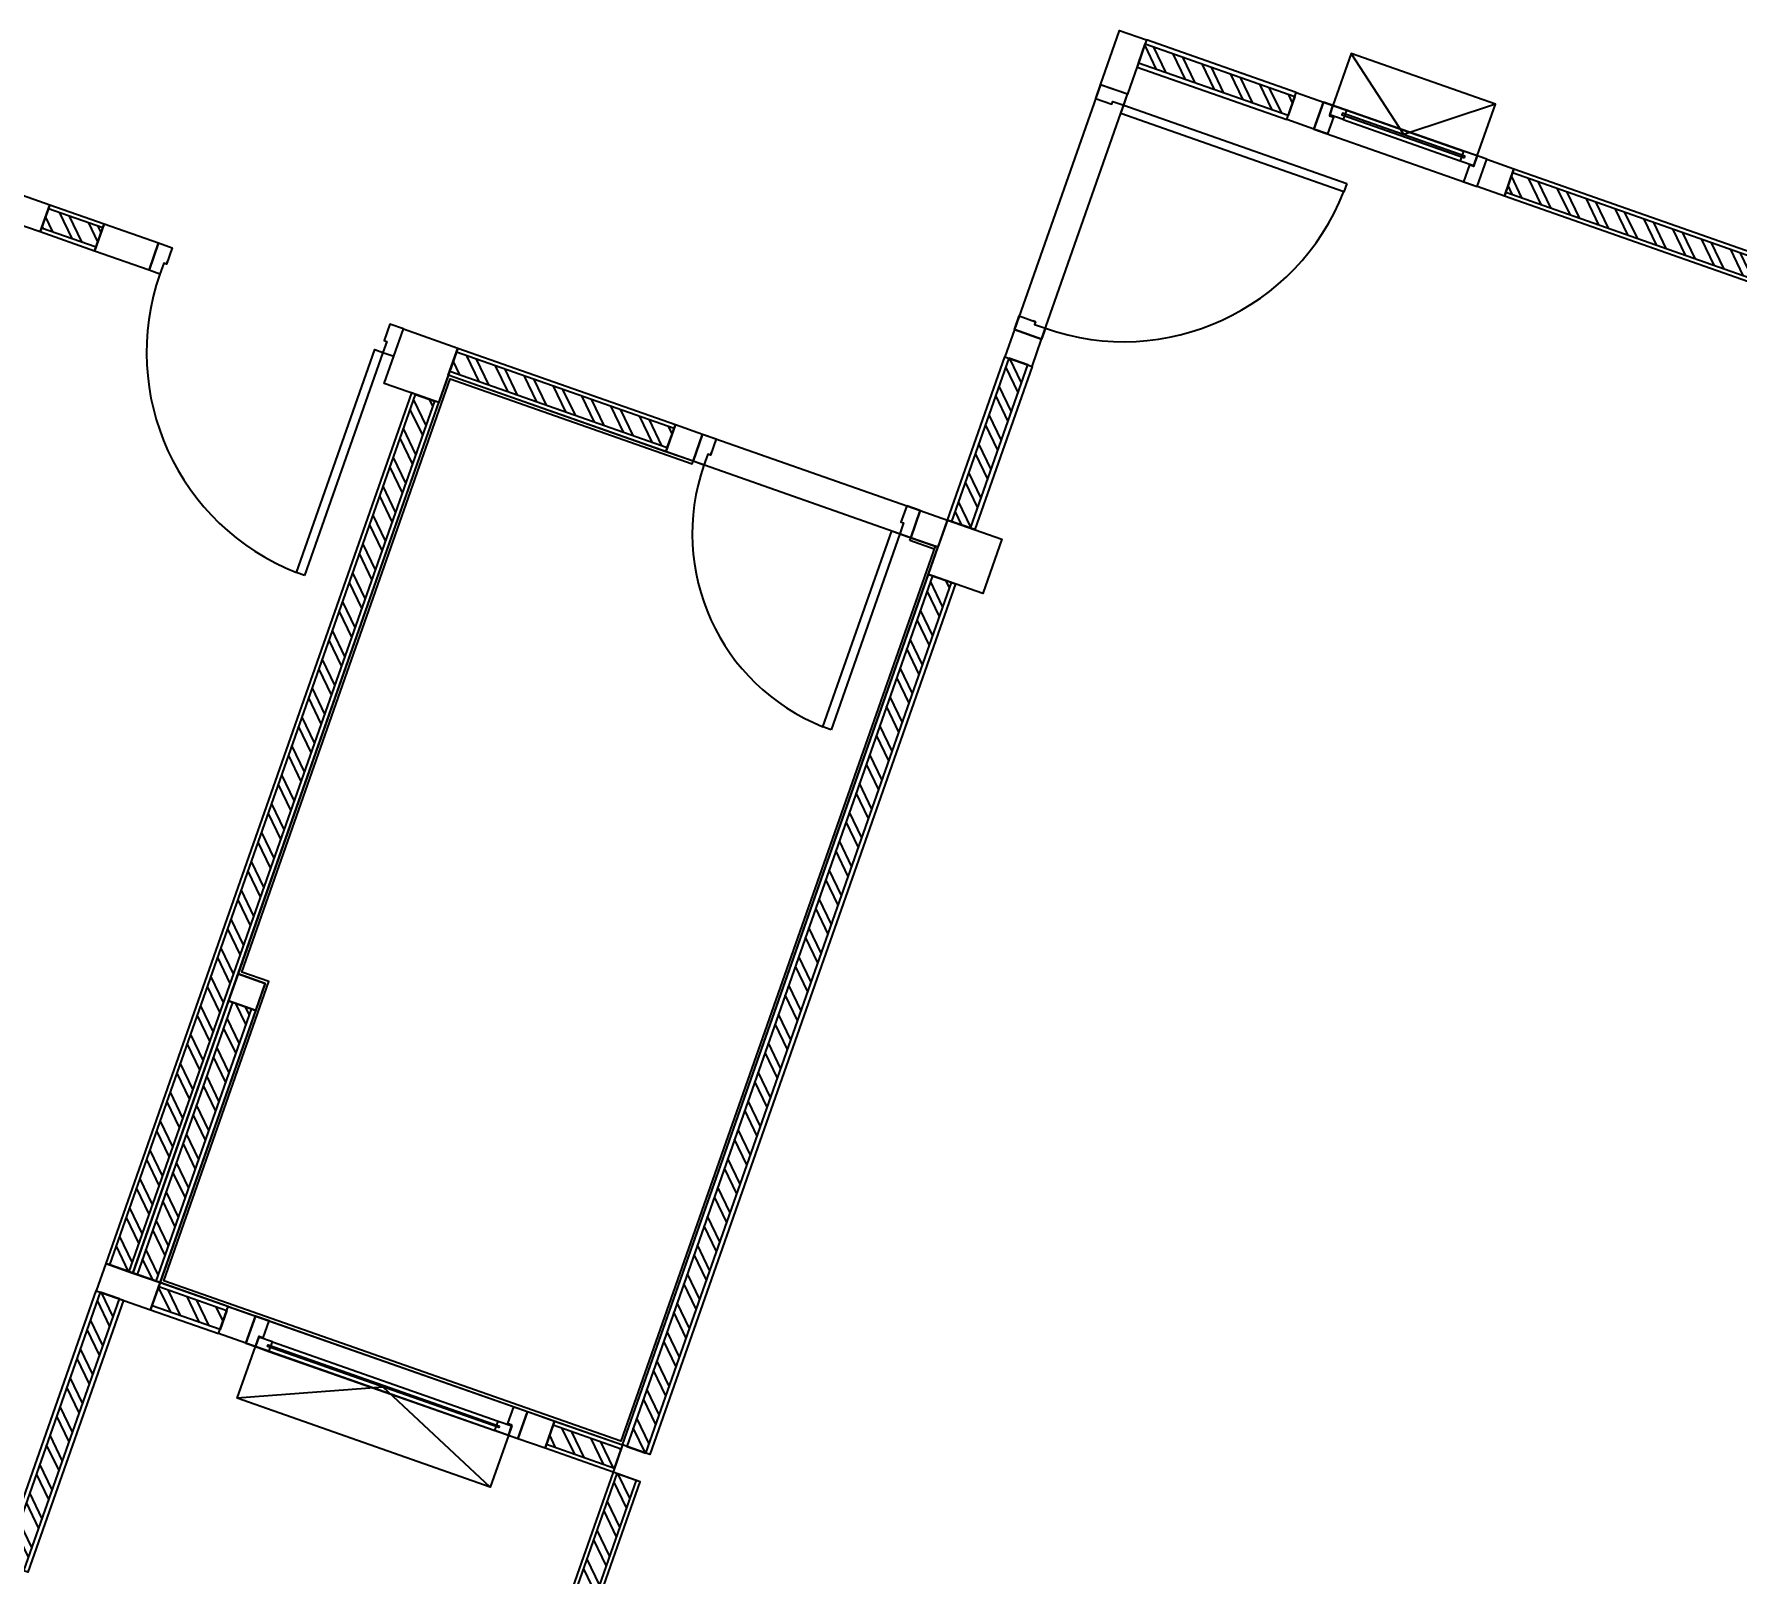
# Model space of a CAD drawing. Header units: inches. Extents: x -1366 to 1207, y -585 to 2554.
# Drawn here: x 384.89 to 390.8, y 2009.96 to 2015.3 of the extents above; entities that cross this region are included whole.
import ezdxf

# ---------------------------------------------------------------- set-up
doc = ezdxf.new("R2010")
doc.units = ezdxf.units.IN
doc.header["$MEASUREMENT"] = 0
doc.header["$PDSIZE"] = 0.05
doc.layers.get('DEFPOINTS').update_dxf_attribs({"linetype": 'CONTINUOUS'})
for name, color, linetype in [('COLM', 3, 'CONTINUOUS'), ('DIM', 7, 'CONTINUOUS'), ('DOOR', 7, 'CONTINUOUS'), ('DOOR_SWNG', 1, 'CONTINUOUS'), ('Floor-Hatch', 251, 'CONTINUOUS'), ('WALL', 7, 'CONTINUOUS'), ('Wall-Tile', 4, 'CONTINUOUS'), ('WALL_HATC', 251, 'CONTINUOUS'), ('wind', 7, 'CONTINUOUS')]:
    doc.layers.add(name, color=color, linetype=linetype)
doc.styles.add('style10', font='THSarabun.ttf')
doc.dimstyles.new('C-CC100', dxfattribs={"dimtxt": 0.225, "dimasz": 0.15, "dimexe": 0.25, "dimexo": 0, "dimgap": 0.09, "dimtad": 1, "dimtih": 1, "dimtoh": 1, "dimzin": 0, "dimdsep": 46, "dimtxsty": 'style10', "dimblk1": 'B-2', "dimblk2": 'B-2', "dimsah": 1, "dimcen": 0.09, "dimdle": 0.18, "dimclrd": 1, "dimclre": 7, "dimclrt": 2, "dimadec": 0, "dimazin": 0, "dimtfac": 1, "dimtix": 1, "dimtmove": 2, "dimatfit": 3, "dimldrblk": 'B-2', "dimfxl": 1, "dimtolj": 1, "dimtzin": 0, "dimarcsym": 0})
pattern_1 = [(295.64616, (368.33084, 2000.31665), (0.0676113, 0.0324609), []), (295.64616, (368.31912, 2000.283296), (0.0676113, 0.0324609), [])]

# ---------------------------------------------------------------- blocks, each defined once
blk = doc.blocks.new('DR090SL2')
at = {"layer": 'DOOR'}
for points in [[(-0.41, 0.87), (-0.38, 0.87), (-0.38, 0.05), (-0.41, 0.05)], [(-0.41, 0.05), (-0.45, 0.05), (-0.45, -0.05), (-0.4, -0.05), (-0.4, 0.01), (-0.41, 0.01)], [(0.4, 0), (0.4, 0.01), (0.41, 0.01), (0.41, 0.05), (0.45, 0.05), (0.45, -0.05), (0.4, -0.05), (0.4, 0.01)]]:
    blk.add_lwpolyline(points, close=True, dxfattribs=at)
at = {"layer": 'DOOR_SWNG'}
blk.add_arc((-0.41, 0.05), 0.82, 0, 87.90335, dxfattribs=at)
blk = doc.blocks.new('dr080sl2')
at = {"layer": 'DOOR'}
for points in [[(-0.36, 0.77), (-0.33, 0.77), (-0.33, 0.05), (-0.36, 0.05)], [(-0.36, 0.05), (-0.4, 0.05), (-0.4, -0.05), (-0.35, -0.05), (-0.35, 0.01), (-0.36, 0.01)], [(0.35, 0), (0.35, 0.01), (0.36, 0.01), (0.36, 0.05), (0.4, 0.05), (0.4, -0.05), (0.35, -0.05), (0.35, 0.01)]]:
    blk.add_lwpolyline(points, close=True, dxfattribs=at)
at = {"layer": 'DOOR_SWNG'}
blk.add_arc((-0.36, 0.05), 0.72, 0, 87.61198, dxfattribs=at)
blk = doc.blocks.new('B-2')
at = {"layer": 'DIM', "color": 2}
blk.add_line((0, 1), (0, -1), dxfattribs=at)
at = {"layer": 'DIM'}
blk.add_line((-1, 0), (1, 0), dxfattribs=at)
at = {"layer": 'DIM', "color": 2}
blk.add_circle((0, 0), 0.325, dxfattribs=at)
blk = doc.blocks.new('*D791')
at = {"layer": 'DEFPOINTS', "color": 0, "transparency": 16777216}
for p in [(384.9561, 2050.8354), (388.8229, 2049.7993), (374.9876, 2007.7898)]:
    blk.add_point(p, dxfattribs=at)
at = {"layer": 'DIM', "color": 7, "lineweight": -2, "transparency": 16777216}
for p, q in [((388.8229, 2049.7993), (384.7147, 2050.9001)), ((374.9876, 2007.7898), (373.2855, 2008.2459))]:
    blk.add_line(p, q, dxfattribs=at)
at = {"layer": 'DIM', "color": 1, "lineweight": -2, "transparency": 16777216}
for p, q in [((384.762, 2050.1109), (379.3345, 2029.855)), ((373.7211, 2008.9057), (379.1487, 2029.1616))]:
    blk.add_line(p, q, dxfattribs=at)
at = {"layer": 'DIM', "color": 1, "lineweight": -2, "transparency": 16777216, "xscale": 0.75, "yscale": 0.75, "zscale": 0.75}
for p, rotation in [((384.9561, 2050.8354), 74.99999999999885), ((373.527, 2008.1812), 254.9999999999988)]:
    blk.add_blockref('B-2', p, dxfattribs=dict(at, rotation=rotation))
at = {"layer": 'DIM', "color": 2, "transparency": 16777216, "insert": (379.2416, 2029.5083), "char_height": 0.5, "attachment_point": 5, "style": 'style10'}
blk.add_mtext('\\A1;44.16', dxfattribs=at)

msp = doc.modelspace()

# ---------------------------------------------------------------- hatches: boundary and pattern name
at = {"layer": 'WALL_HATC'}
h = msp.add_hatch(dxfattribs=at)
h.set_pattern_fill('ANSI32', color=256, scale=0.2, angle=70.65227, style=0)
h.set_pattern_definition([(295.64616, (370.95101, 1984.1113), (0.06761131, 0.03246091), []), (295.64616, (370.939296, 1984.07794), (0.06761131, 0.03246091), [])])
h.paths.add_polyline_path([(388.7482, 2015.2646), (389.2672, 2015.0824), (389.244, 2015.0163), (388.725, 2015.1986)])
h = msp.add_hatch(dxfattribs=at)
h.set_pattern_fill('ANSI32', color=256, scale=0.2, angle=430.64616, style=0)
h.set_pattern_definition([(295.64616, (368.90949, 1985.99412), (0.06761131, 0.03246091), []), (295.64616, (368.89777, 1985.960766), (0.06761131, 0.03246091), [])])
h.paths.add_polyline_path([(391.6259, 2014.254), (390.022, 2014.8173), (389.9988, 2014.7512), (391.6027, 2014.188)])
h = msp.add_hatch(dxfattribs=at)
h.set_pattern_fill('ANSI32', color=256, scale=0.2, angle=250.64616, style=0)
h.set_pattern_definition([(295.64616, (365.51935, 1986.48391), (0.06761131, 0.03246091), []), (295.64616, (365.50763, 1986.450556), (0.06761131, 0.03246091), [])])
h.paths.add_polyline_path([(385.1326, 2014.6267), (384.9439, 2014.6929), (384.9207, 2014.6269), (385.1094, 2014.5606)])
h = msp.add_hatch(dxfattribs=at)
h.set_pattern_fill('ANSI32', color=256, scale=0.2, angle=70.65227, style=0)
h.set_pattern_definition([(295.64616, (368.629056, 2001.16581), (0.0676113, 0.0324609), []), (295.64616, (368.61734, 2001.13245), (0.0676113, 0.0324609), [])])
h.paths.add_polyline_path([(387.1139, 2013.9308), (386.3591, 2014.1959), (386.3359, 2014.1298), (387.0907, 2013.8648)])
h = msp.add_hatch(dxfattribs=at)
h.set_pattern_fill('ANSI32', color=256, scale=0.2, angle=70.65227, style=0)
h.set_pattern_definition([(295.64616, (371.38264, 2003.27242), (0.0676113, 0.0324609), []), (295.64616, (371.370926, 2003.23906), (0.0676113, 0.0324609), [])])
h.paths.add_polyline_path([(388.1426, 2013.5854), (388.3414, 2014.1516), (388.2754, 2014.1747), (388.0766, 2013.6086)])
h = msp.add_hatch(dxfattribs=at)
h.set_pattern_fill('ANSI32', color=256, scale=0.2, angle=250.64616, style=0)
h.set_pattern_definition([(295.64616, (368.29771, 2000.2223), (0.0676113, 0.0324609), []), (295.64616, (368.28599, 2000.188946), (0.0676113, 0.0324609), [])])
h.paths.add_polyline_path([(386.2837, 2014.0263), (385.2233, 2011.0071), (385.1573, 2011.0303), (386.2176, 2014.0495)])
h = msp.add_hatch(dxfattribs=at)
h.set_pattern_fill('ANSI32', color=256, scale=0.2, angle=70.65227, style=0)
h.set_pattern_definition([(295.64616, (370.09037, 1999.59274), (0.0676113, 0.0324609), []), (295.64616, (370.078656, 1999.55938), (0.0676113, 0.0324609), [])])
h.paths.add_polyline_path([(387.016, 2010.3775), (388.0763, 2013.3967), (388.0103, 2013.4199), (386.95, 2010.4007)])
h = msp.add_hatch(dxfattribs=at)
h.set_pattern_fill('ANSI32', color=256, scale=0.2, angle=70.65685, style=0)
h.set_pattern_definition([(115.65685, (385.77854, 2028.18246), (-0.06760525, -0.03247353), []), (115.65685, (385.79025, 2028.21582), (-0.06760525, -0.03247353), [])])
h.paths.add_polyline_path([(385.3177, 2010.974), (385.649, 2011.9175), (385.583, 2011.9407), (385.2516, 2010.9972)])
h = msp.add_hatch(dxfattribs=at)
h.set_pattern_fill('ANSI32', color=256, scale=0.2, angle=70.65227, style=0)
h.set_pattern_definition(pattern_1)
h.paths.add_polyline_path([(385.3269, 2010.9548), (385.5628, 2010.872), (385.5396, 2010.8059), (385.3037, 2010.8888)])
h = msp.add_hatch(dxfattribs=at)
h.set_pattern_fill('ANSI32', color=256, scale=0.2, angle=70.65227, style=0)
h.set_pattern_definition([(295.64616, (368.23144, 2000.0336), (0.0676113, 0.0324609), []), (295.64616, (368.21972, 2000.000244), (0.0676113, 0.0324609), [])])
h.paths.add_polyline_path([(384.8589, 2009.9692), (385.1902, 2010.9127), (385.1242, 2010.9359), (384.7928, 2009.9924)])
h = msp.add_hatch(dxfattribs=at)
h.set_pattern_fill('ANSI32', color=256, scale=0.2, angle=70.65227, style=0)
h.set_pattern_definition(pattern_1)
h.paths.add_polyline_path([(386.9308, 2010.3915), (386.695, 2010.4744), (386.6718, 2010.4083), (386.9076, 2010.3255)])
h = msp.add_hatch(dxfattribs=at)
h.set_pattern_fill('ANSI32', color=256, scale=0.2, angle=250.64616, style=0)
h.set_pattern_definition([(295.64616, (370.0241, 1999.404035), (0.0676113, 0.0324609), []), (295.64616, (370.012385, 1999.37068), (0.0676113, 0.0324609), [])])
h.paths.add_polyline_path([(386.9829, 2010.2832), (386.6515, 2009.3397), (386.5855, 2009.3629), (386.9168, 2010.3064)])

# ---------------------------------------------------------------- linework, layer by layer
at = {"layer": 'COLM'}
for points in [[(386.1754, 2014.2763), (386.3641, 2014.21), (386.2978, 2014.0213), (386.1091, 2014.0876)], [(388.0624, 2013.6136), (388.2511, 2013.5473), (388.1848, 2013.3586), (387.9961, 2013.4249)]]:
    msp.add_lwpolyline(points, close=True, dxfattribs=at)
at = {"layer": 'Floor-Hatch'}
for points in [[(388.3887, 2014.2409), (388.6869, 2015.0901), (388.5926, 2015.1232), (388.2943, 2014.2741)], [(387.2133, 2013.9118), (387.9681, 2013.6467), (387.9349, 2013.5524), (387.1801, 2013.8175)]]:
    msp.add_lwpolyline(points, close=True, dxfattribs=at)
at = {"layer": 'WALL'}
for points in [[(388.6869, 2015.0901), (388.5926, 2015.1232), (388.6588, 2015.3119), (388.7532, 2015.2788)], [(388.72, 2015.1844), (389.239, 2015.0022), (389.2722, 2015.0965), (388.7532, 2015.2788)], [(389.2722, 2015.0965), (389.3665, 2015.0634), (389.3334, 2014.969), (389.239, 2015.0022)], [(390.027, 2014.8314), (389.9939, 2014.7371), (389.8995, 2014.7702), (389.9326, 2014.8646)], [(390.027, 2014.8314), (391.6308, 2014.2682), (391.5977, 2014.1738), (389.9939, 2014.7371)], [(384.9488, 2014.7071), (384.9157, 2014.6127), (384.8213, 2014.6459), (384.8545, 2014.7402)], [(384.9488, 2014.7071), (385.1375, 2014.6408), (385.1044, 2014.5465), (384.9157, 2014.6127)], [(385.3262, 2014.5745), (385.2931, 2014.4802), (385.1044, 2014.5465), (385.1375, 2014.6408)], [(388.3887, 2014.2409), (388.2943, 2014.2741), (388.2612, 2014.1797), (388.3556, 2014.1466)], [(387.0858, 2013.8506), (386.331, 2014.1157), (386.3641, 2014.21), (387.1189, 2013.945)], [(388.0624, 2013.6136), (388.2612, 2014.1797), (388.3556, 2014.1466), (388.1568, 2013.5805)], [(386.2035, 2014.0545), (385.1431, 2011.0353), (385.2375, 2011.0021), (386.2978, 2014.0213)], [(387.1801, 2013.8175), (387.0858, 2013.8506), (387.1189, 2013.945), (387.2132, 2013.9118)], [(388.0293, 2013.5193), (387.9349, 2013.5524), (387.9681, 2013.6467), (388.0624, 2013.6136)], [(386.9358, 2010.4057), (387.9961, 2013.4249), (388.0905, 2013.3918), (387.0302, 2010.3726)], [(385.6963, 2012.0068), (385.602, 2012.04), (385.5688, 2011.9456), (385.6632, 2011.9125)], [(385.3318, 2010.969), (385.6632, 2011.9125), (385.5688, 2011.9456), (385.2375, 2011.0021)], [(385.11, 2010.9409), (385.2987, 2010.8746), (385.3318, 2010.969), (385.1431, 2011.0353)], [(384.7787, 2009.9974), (385.11, 2010.9409), (385.2044, 2010.9078), (384.873, 2009.9643)], [(385.2987, 2010.8746), (385.5346, 2010.7918), (385.5677, 2010.8861), (385.3318, 2010.969)], [(385.6621, 2010.853), (385.629, 2010.7587), (385.5346, 2010.7918), (385.5677, 2010.8861)], [(386.6999, 2010.4885), (386.6668, 2010.3942), (386.5724, 2010.4273), (386.6056, 2010.5217)], [(386.9027, 2010.3113), (386.6668, 2010.3942), (386.6999, 2010.4885), (386.9358, 2010.4057)], [(386.9027, 2010.3113), (386.5713, 2009.3678), (386.6657, 2009.3347), (386.997, 2010.2782)]]:
    msp.add_lwpolyline(points, close=True, dxfattribs=at)
at = {"layer": 'Wall-Tile'}
msp.add_lwpolyline([(388.0198, 2013.5226), (386.9297, 2010.4184), (385.3446, 2010.9751), (385.7091, 2012.013), (385.6147, 2012.0461), (386.3371, 2014.1029), (387.1768, 2013.808), (387.1801, 2013.8175), (386.331, 2014.1157), (385.602, 2012.04), (385.6963, 2012.0068), (385.3318, 2010.969), (386.9358, 2010.4057), (388.0293, 2013.5193), (388.0198, 2013.5226)], dxfattribs=at)
msp.add_lwpolyline([(387.9316, 2013.543), (387.9349, 2013.5524), (388.0198, 2013.5226), (388.0165, 2013.5131)], close=True, dxfattribs=at)
at = {"layer": 'WALL_HATC'}
for points in [[(388.7482, 2015.2646), (389.2672, 2015.0824), (389.244, 2015.0163), (388.725, 2015.1986)], [(387.1139, 2013.9308), (386.3591, 2014.1959), (386.3359, 2014.1298), (387.0907, 2013.8648)], [(388.1426, 2013.5854), (388.3414, 2014.1516), (388.2754, 2014.1747), (388.0766, 2013.6086)], [(386.2837, 2014.0263), (385.2233, 2011.0071), (385.1573, 2011.0303), (386.2176, 2014.0495)], [(387.016, 2010.3775), (388.0763, 2013.3967), (388.0103, 2013.4199), (386.95, 2010.4007)], [(385.3177, 2010.974), (385.649, 2011.9175), (385.583, 2011.9407), (385.2516, 2010.9972)], [(385.3269, 2010.9548), (385.5628, 2010.872), (385.5396, 2010.8059), (385.3037, 2010.8888)], [(384.8589, 2009.9692), (385.1902, 2010.9127), (385.1242, 2010.9359), (384.7928, 2009.9924)], [(386.9308, 2010.3915), (386.695, 2010.4744), (386.6718, 2010.4083), (386.9076, 2010.3255)], [(386.9829, 2010.2832), (386.6515, 2009.3397), (386.5855, 2009.3629), (386.9168, 2010.3064)]]:
    msp.add_lwpolyline(points, close=True, dxfattribs=at)
for points in [[(391.6259, 2014.254), (390.022, 2014.8173), (389.9988, 2014.7512), (391.6027, 2014.188), (391.6259, 2014.254)], [(385.1326, 2014.6267), (384.9439, 2014.6929), (384.9207, 2014.6269), (385.1094, 2014.5606), (385.1326, 2014.6267)]]:
    msp.add_lwpolyline(points, dxfattribs=at)
at = {"layer": 'wind', "color": 8, "linetype": 'Continuous'}
for p, q in [((389.4467, 2015.0352), (389.8524, 2014.8927)), ((389.4351, 2015.0022), (389.8408, 2014.8597)), ((385.7208, 2010.7635), (386.5038, 2010.4885)), ((385.7092, 2010.7305), (386.4923, 2010.4555))]:
    msp.add_line(p, q, dxfattribs=at)
for points in [[(389.8996, 2014.8762), (389.9626, 2015.0555), (389.4625, 2015.2312), (389.3995, 2015.0518)], [(386.5394, 2010.4389), (386.4764, 2010.2595), (385.599, 2010.5677), (385.662, 2010.7471)]]:
    msp.add_lwpolyline(points, dxfattribs=at)
at = {"layer": 'wind', "color": 251, "linetype": 'Continuous'}
for points in [[(389.9626, 2015.0555), (389.6448, 2014.9503), (389.4625, 2015.2312)], [(386.4764, 2010.2595), (386.1055, 2010.6067), (385.599, 2010.5677)]]:
    msp.add_lwpolyline(points, dxfattribs=at)
at = {"layer": 'wind'}
for points in [[(389.3665, 2015.0634), (389.3995, 2015.0518), (389.387, 2015.0159), (389.4011, 2015.011), (389.3806, 2014.9525), (389.3334, 2014.969)], [(389.3995, 2015.0518), (389.4467, 2015.0352), (389.4351, 2015.0022), (389.388, 2015.0188)], [(389.8996, 2014.8762), (389.8524, 2014.8927), (389.8408, 2014.8597), (389.888, 2014.8432)], [(389.9326, 2014.8646), (389.8996, 2014.8762), (389.887, 2014.8403), (389.8729, 2014.8453), (389.8523, 2014.7868), (389.8995, 2014.7702)], [(385.629, 2010.7587), (385.662, 2010.7471), (385.6746, 2010.7829), (385.6887, 2010.7779), (385.7093, 2010.8364), (385.6621, 2010.853)], [(385.662, 2010.7471), (385.7092, 2010.7305), (385.7208, 2010.7635), (385.6736, 2010.7801)], [(386.5725, 2010.4273), (386.5394, 2010.4389), (386.552, 2010.4748), (386.5379, 2010.4797), (386.5584, 2010.5382), (386.6056, 2010.5217)], [(386.5394, 2010.4389), (386.4923, 2010.4555), (386.5038, 2010.4885), (386.551, 2010.4719)]]:
    msp.add_lwpolyline(points, close=True, dxfattribs=at)
at = {"layer": 'wind', "color": 8, "linetype": 'Continuous'}
for points in [[(389.3334, 2014.969), (389.8995, 2014.7702), (389.9326, 2014.8646), (389.3665, 2015.0634)], [(385.6621, 2010.853), (386.6056, 2010.5217), (386.5725, 2010.4273), (385.629, 2010.7587)]]:
    msp.add_lwpolyline(points, close=True, dxfattribs=at)
at = {"layer": 'wind', "color": 6}
for points in [[(389.8551, 2014.8701), (389.8571, 2014.8758), (389.4325, 2015.0249), (389.4305, 2015.0192)], [(386.5085, 2010.4715), (386.5065, 2010.4658), (385.7045, 2010.7475), (385.7065, 2010.7531)]]:
    msp.add_lwpolyline(points, close=True, dxfattribs=at)

# ---------------------------------------------------------------- block references
at = {"layer": 'DIM'}
for p, rotation in [((388.4906, 2014.6821), 250.6492131976285), ((385.7342, 2014.3782), 160.6492131976288)]:
    msp.add_blockref('DR090SL2', p, dxfattribs=dict(at, rotation=rotation))
at = {"layer": 'WALL', "rotation": 160.6492131976285}
msp.add_blockref('dr080sl2', (387.5741, 2013.7321), dxfattribs=at)

# ---------------------------------------------------------------- dimensions: what is measured, and where the dimension line sits
at = {"layer": 'DIM'}
dim = msp.add_linear_dim(base=(384.9561, 2050.8354), p1=(374.9876, 2007.7898), p2=(388.8229, 2049.7993), angle=255, dimstyle='C-CC100', override={"dimtxt": 0.5, "dimasz": 0.75}, dxfattribs=at)
dim.commit()
dim.dimension.update_dxf_attribs({"geometry": '*D791', "text_midpoint": (379.2416, 2029.5083)})

doc.saveas('drawing.dxf')
